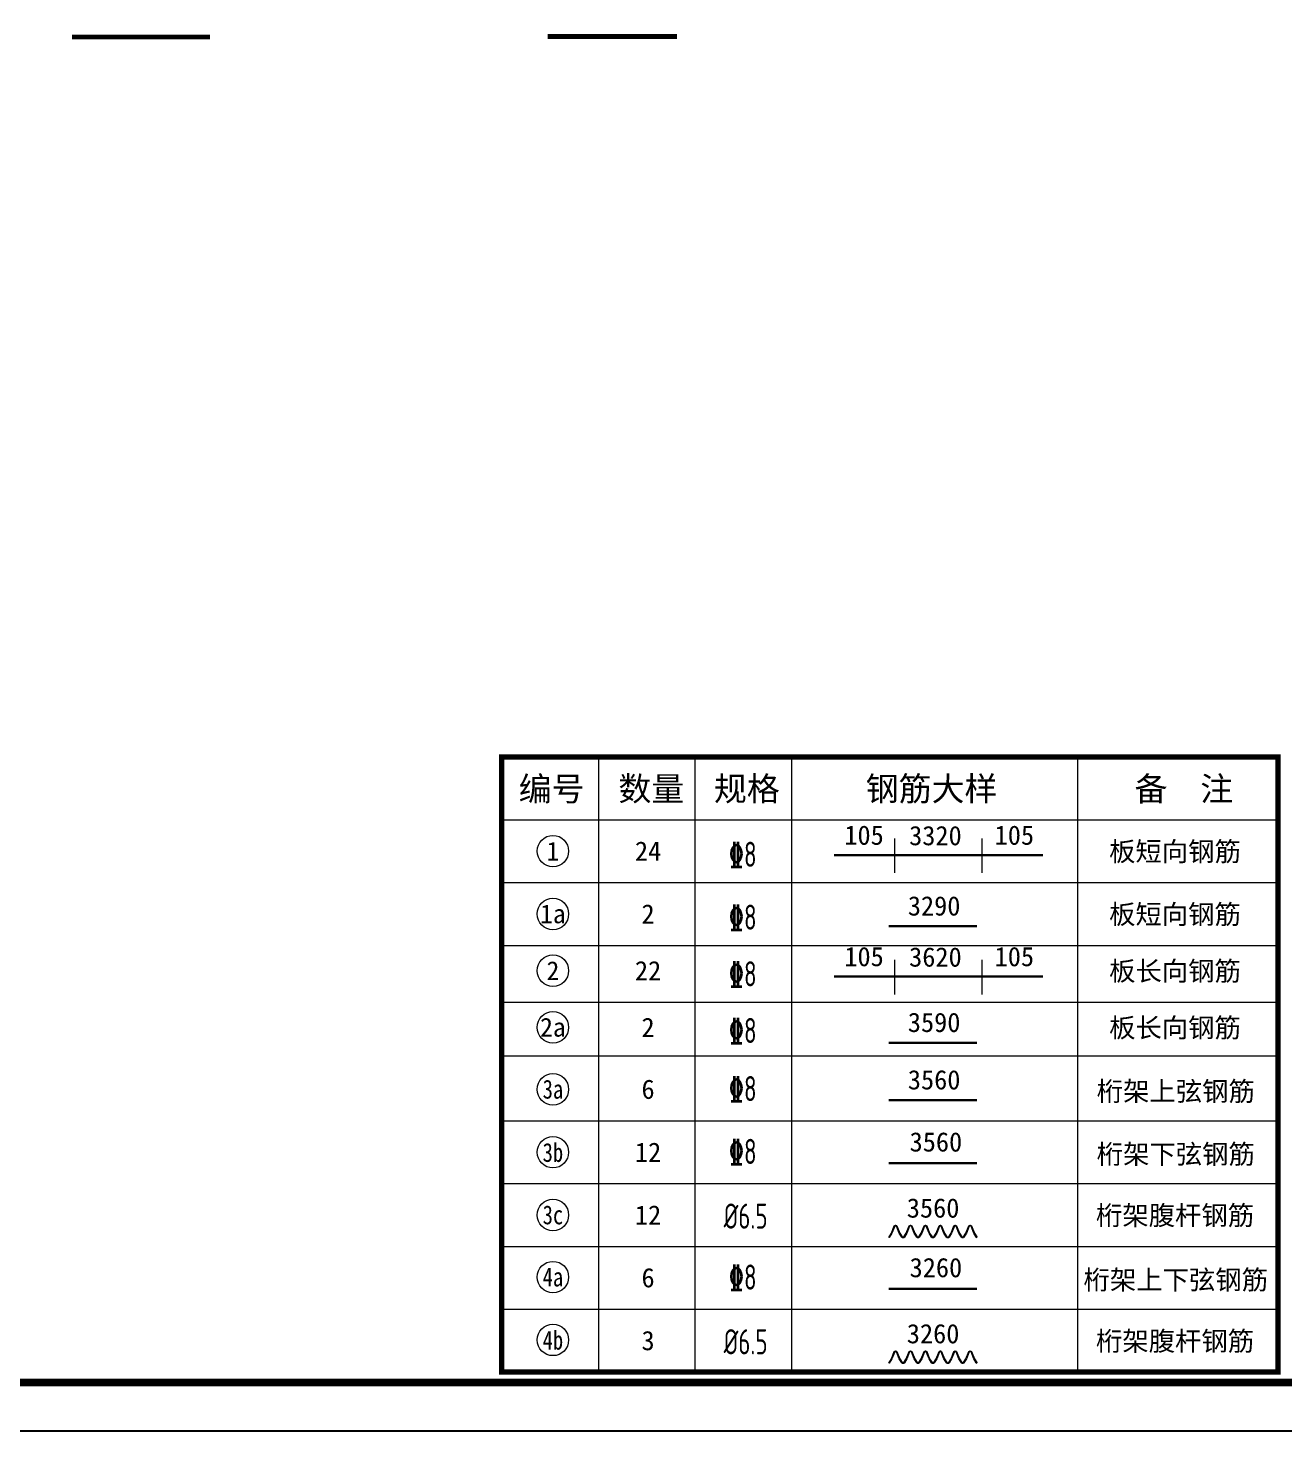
# Model space of a CAD drawing. Header units: millimetres. Extents: x 1735 to 53087, y 855 to 10491.
# Drawn here: x 7866 to 11765, y 855 to 5208 of the extents above; entities that cross this region are included whole.
import ezdxf
from ezdxf.enums import TextEntityAlignment as Align

# ---------------------------------------------------------------- set-up
doc = ezdxf.new("R2010")
doc.units = ezdxf.units.MM
doc.linetypes.add('ACAD_ISO10W100', pattern=[18, 12, -3, 0, -3])
for name, color, linetype, lineweight in [('PUB_TITLE', 4, 'Continuous', 15), ('S-DETL-REIN', 1, 'Continuous', 9), ('YZ-文字', 4, 'Continuous', 13)]:
    doc.layers.add(name, color=color, linetype=linetype, lineweight=lineweight)
for name, color, linetype in [('S-ANNO-TABT', 7, 'Continuous'), ('S-DETL-TEXT', 7, 'Continuous'), ('YZ-下划线', 1, 'ACAD_ISO10W100'), ('图框2', 1, 'Continuous'), ('图框签字栏-图框栏', 7, 'Continuous'), ('图框线', 7, 'Continuous')]:
    doc.layers.add(name, color=color, linetype=linetype)
doc.styles.add('TSSD_NORM', font='tssdeng2.shx', dxfattribs={"width": 0.7, "bigfont": 'tssdchn.shx'})
doc.styles.add('图签-黑体', font='simhei.ttf')
doc.styles.add('宋体', font='', dxfattribs={"width": 0.8})
doc.styles.add('黑体', font='simhei.ttf')
doc.styles.get('宋体').set_extended_font_data('SimSun')

msp = doc.modelspace()

# ---------------------------------------------------------------- linework, layer by layer
at = {"layer": 'PUB_TITLE', "color": 0, "ltscale": 100, "const_width": 16.7}
msp.add_lwpolyline([(9336.7, 1037.1), (11746.7, 1037.1), (11746.7, 2946.4), (9336.7, 2946.4)], close=True, dxfattribs=at)
at = {"layer": 'PUB_TITLE', "color": 0, "lineweight": 15, "ltscale": 100}
for points in [[(9636.7, 2946.4), (9636.7, 1041.6)], [(9936.7, 2946.4), (9936.7, 1041.6)], [(10236.7, 2946.4), (10236.7, 1041.6)], [(11124.7, 2946.4), (11124.7, 1041.6)], [(9336.7, 2751.4), (11746.7, 2751.4)], [(9336.7, 2556.4), (11746.7, 2556.4)], [(9336.7, 2361.4), (11746.7, 2361.4)], [(9336.7, 2185.4), (11746.7, 2185.4)], [(9336.7, 2019), (11746.7, 2019)], [(9336.7, 1817.1), (11746.7, 1817.1)], [(9336.7, 1817.1), (11746.7, 1817.1)], [(9336.7, 1622.1), (11746.7, 1622.1)], [(9336.7, 1427.1), (11746.7, 1427.1)], [(9336.7, 1427.1), (11746.7, 1427.1)], [(9336.7, 1427.1), (11746.7, 1427.1)], [(9336.7, 1232.1), (11746.7, 1232.1)]]:
    msp.add_lwpolyline(points, dxfattribs=at)
at = {"layer": 'S-ANNO-TABT', "lineweight": 9}
for centre in [(9495.7, 2653.9), (9495.7, 2458.9), (9495.7, 2282.9), (9495.7, 2107), (9495.7, 1914.6), (9495.7, 1719.6), (9495.7, 1524.6), (9495.7, 1332), (9495.7, 1137)]:
    msp.add_circle(centre, 48.8, dxfattribs=at)
at = {"layer": 'S-DETL-REIN', "lineweight": 30}
for p, q in [((10369.3, 2641.8), (10556.8, 2641.8)), ((10828.8, 2641.8), (10556.8, 2641.8)), ((11016.2, 2641.8), (10828.8, 2641.8)), ((10538.3, 2420.6), (10811.8, 2420.6)), ((10369.3, 2265), (10556.8, 2265)), ((10828.8, 2265), (10556.8, 2265)), ((11016.2, 2265), (10828.8, 2265)), ((10538.3, 2059.2), (10811.8, 2059.2)), ((10538.3, 1880.9), (10811.8, 1880.9)), ((10538.3, 1685.9), (10811.8, 1685.9)), ((10538.3, 1295.9), (10811.8, 1295.9))]:
    msp.add_line(p, q, dxfattribs=at)
at = {"layer": 'S-DETL-REIN', "lineweight": 9}
for points in [[(10546.5, 1468.4), (10555.5, 1490.7, -0.593633), (10563.7, 1490.7), (10572.7, 1468.4)], [(10570.9, 1468.4), (10562.3, 1490, 0.593633), (10556.9, 1490), (10548.3, 1468.4)], [(10592.8, 1468.4), (10601.8, 1490.7, -0.593633), (10609.9, 1490.7), (10619, 1468.4)], [(10617.2, 1468.4), (10608.6, 1490, 0.593633), (10603.2, 1490), (10594.5, 1468.4)], [(10639.1, 1468.4), (10648.1, 1490.7, -0.593633), (10656.2, 1490.7), (10665.2, 1468.4)], [(10663.5, 1468.4), (10654.9, 1490, 0.593633), (10649.4, 1490), (10640.8, 1468.4)], [(10685.4, 1468.4), (10694.4, 1490.7, -0.593633), (10702.5, 1490.7), (10711.5, 1468.4)], [(10709.8, 1468.4), (10701.2, 1490, 0.593633), (10695.7, 1490), (10687.1, 1468.4)], [(10731.6, 1468.4), (10740.7, 1490.7, -0.593633), (10748.8, 1490.7), (10757.8, 1468.4)], [(10756.1, 1468.4), (10747.4, 1490, 0.593633), (10742, 1490), (10733.4, 1468.4)], [(10777.9, 1468.4), (10787, 1490.7, -0.593633), (10795.1, 1490.7), (10804.1, 1468.4)], [(10802.3, 1468.4), (10793.7, 1490, 0.593633), (10788.3, 1490), (10779.7, 1468.4)], [(10594.5, 1468.4), (10586.8, 1456, -0.593633), (10578.7, 1456), (10570.9, 1468.4)], [(10572.7, 1468.4), (10580, 1456.7, 0.593633), (10585.4, 1456.7), (10592.8, 1468.4)], [(10640.8, 1468.4), (10633.1, 1456, -0.593633), (10625, 1456), (10617.2, 1468.4)], [(10619, 1468.4), (10626.3, 1456.7, 0.593633), (10631.7, 1456.7), (10639.1, 1468.4)], [(10687.1, 1468.4), (10679.4, 1456, -0.593633), (10671.2, 1456), (10663.5, 1468.4)], [(10665.2, 1468.4), (10672.6, 1456.7, 0.593633), (10678, 1456.7), (10685.4, 1468.4)], [(10733.4, 1468.4), (10725.7, 1456, -0.593633), (10717.5, 1456), (10709.8, 1468.4)], [(10711.5, 1468.4), (10718.9, 1456.7, 0.593633), (10724.3, 1456.7), (10731.6, 1468.4)], [(10779.7, 1468.4), (10771.9, 1456, -0.593633), (10763.8, 1456), (10756.1, 1468.4)], [(10757.8, 1468.4), (10765.2, 1456.7, 0.593633), (10770.6, 1456.7), (10777.9, 1468.4)], [(10811.8, 1454.2, -0.137601), (10810.1, 1456), (10802.3, 1468.4)], [(10804.1, 1468.4), (10811.4, 1456.7, 0.055471), (10811.8, 1456.2, 0.055471)], [(10546.5, 1078.4), (10555.5, 1100.7, -0.593633), (10563.7, 1100.7), (10572.7, 1078.4)], [(10570.9, 1078.4), (10562.3, 1100, 0.593633), (10556.9, 1100), (10548.3, 1078.4)], [(10592.8, 1078.4), (10601.8, 1100.7, -0.593633), (10609.9, 1100.7), (10619, 1078.4)], [(10617.2, 1078.4), (10608.6, 1100, 0.593633), (10603.2, 1100), (10594.5, 1078.4)], [(10639.1, 1078.4), (10648.1, 1100.7, -0.593633), (10656.2, 1100.7), (10665.2, 1078.4)], [(10663.5, 1078.4), (10654.9, 1100, 0.593633), (10649.4, 1100), (10640.8, 1078.4)], [(10685.4, 1078.4), (10694.4, 1100.7, -0.593633), (10702.5, 1100.7), (10711.5, 1078.4)], [(10709.8, 1078.4), (10701.2, 1100, 0.593633), (10695.7, 1100), (10687.1, 1078.4)], [(10731.6, 1078.4), (10740.7, 1100.7, -0.593633), (10748.8, 1100.7), (10757.8, 1078.4)], [(10756.1, 1078.4), (10747.4, 1100, 0.593633), (10742, 1100), (10733.4, 1078.4)], [(10777.9, 1078.4), (10787, 1100.7, -0.593633), (10795.1, 1100.7), (10804.1, 1078.4)], [(10802.3, 1078.4), (10793.7, 1100, 0.593633), (10788.3, 1100), (10779.7, 1078.4)], [(10594.5, 1078.4), (10586.8, 1066, -0.593633), (10578.7, 1066), (10570.9, 1078.4)], [(10572.7, 1078.4), (10580, 1066.7, 0.593633), (10585.4, 1066.7), (10592.8, 1078.4)], [(10640.8, 1078.4), (10633.1, 1066, -0.593633), (10625, 1066), (10617.2, 1078.4)], [(10619, 1078.4), (10626.3, 1066.7, 0.593633), (10631.7, 1066.7), (10639.1, 1078.4)], [(10687.1, 1078.4), (10679.4, 1066, -0.593633), (10671.2, 1066), (10663.5, 1078.4)], [(10665.2, 1078.4), (10672.6, 1066.7, 0.593633), (10678, 1066.7), (10685.4, 1078.4)], [(10733.4, 1078.4), (10725.7, 1066, -0.593633), (10717.5, 1066), (10709.8, 1078.4)], [(10711.5, 1078.4), (10718.9, 1066.7, 0.593633), (10724.3, 1066.7), (10731.6, 1078.4)], [(10779.7, 1078.4), (10771.9, 1066, -0.593633), (10763.8, 1066), (10756.1, 1078.4)], [(10757.8, 1078.4), (10765.2, 1066.7, 0.593633), (10770.6, 1066.7), (10777.9, 1078.4)], [(10811.8, 1064.2, -0.137601), (10810.1, 1066), (10802.3, 1078.4)], [(10804.1, 1078.4), (10811.4, 1066.7, 0.055471), (10811.8, 1066.2, 0.055471)]]:
    msp.add_lwpolyline(points, format="xyb", dxfattribs=at)
for points in [[(10538.3, 1455.1), (10546.5, 1468.4)], [(10548.3, 1468.4), (10539.6, 1454.4), (10538.3, 1455.1)], [(10538.3, 1065.1), (10546.5, 1078.4)], [(10548.3, 1078.4), (10539.6, 1064.4), (10538.3, 1065.1)]]:
    msp.add_lwpolyline(points, dxfattribs=at)
at = {"layer": 'S-DETL-TEXT', "lineweight": 9}
for points in [[(10556.8, 2586.1), (10556.8, 2693.2)], [(10828.8, 2586.1), (10828.8, 2693.2)], [(10556.8, 2209.3), (10556.8, 2316.4)], [(10828.8, 2209.3), (10828.8, 2316.4)]]:
    msp.add_lwpolyline(points, dxfattribs=at)
at = {"layer": 'YZ-下划线', "color": 1, "linetype": 'ByBlock', "const_width": 15}
for points in [[(8002.9, 5180.3), (8431.2, 5180.3)], [(9479.1, 5182), (9881.1, 5182)]]:
    msp.add_lwpolyline(points, dxfattribs=at)
at = {"layer": '图框2', "color": 1}
msp.add_lwpolyline([(1734.6, 9764.6), (1734.6, 854.6), (14334.6, 854.6), (14334.6, 9764.6)], close=True, dxfattribs=at)
at = {"layer": '图框线', "const_width": 24}
msp.add_lwpolyline([(2034.6, 9614.6), (14184.6, 9614.6), (14184.6, 1004.6), (2034.6, 1004.6)], close=True, dxfattribs=at)

# ---------------------------------------------------------------- texts
at = {"layer": 'S-ANNO-TABT', "lineweight": 9, "style": '宋体'}
for s, p in [('1', (9495.7, 2653.9)), ('1a', (9495.7, 2458.9)), ('2', (9495.7, 2282.9)), ('2a', (9495.7, 2107))]:
    msp.add_text(s, height=58.5, dxfattribs=at).set_placement(p, align=Align.MIDDLE)
at = {"layer": 'S-ANNO-TABT', "color": 1, "lineweight": 9, "style": 'TSSD_NORM', "width": 0.7}
for s, p in [('\x848', (10085.1, 2644.2)), ('\x848', (10085.1, 2449.2)), ('\x848', (10085.1, 2273.3)), ('\x848', (10085.1, 2097.4)), ('\x848', (10085.1, 1917.1)), ('\x848', (10085.1, 1722.1)), ('%%C6.5', (10094.1, 1521.4)), ('\x848', (10085.1, 1332.1)), ('%%C6.5', (10094.1, 1131.4))]:
    msp.add_text(s, height=78, dxfattribs=at).set_placement(p, align=Align.MIDDLE)
at = {"layer": 'S-ANNO-TABT', "lineweight": 9, "style": '宋体', "width": 0.8}
for s, p in [('3a', (9495.7, 1914.6)), ('3b', (9495.7, 1719.6)), ('3c', (9495.7, 1524.6)), ('4a', (9495.7, 1332)), ('4b', (9495.7, 1137))]:
    msp.add_text(s, height=58.5, dxfattribs=at).set_placement(p, align=Align.MIDDLE)
at = {"layer": 'YZ-文字', "style": '黑体'}
for s, p in [('105', (10461.6, 2655.6)), ('3320', (10683.2, 2654.2)), ('105', (10928.2, 2655.6)), ('3290', (10679.2, 2436)), ('105', (10461.6, 2278.8)), ('3620', (10683.2, 2277.4)), ('105', (10928.2, 2278.8)), ('3590', (10679.2, 2074.6)), ('3560', (10679.2, 1896.4)), ('3560', (10684.7, 1703.6)), ('3560', (10676, 1498.5)), ('3260', (10684.7, 1313.6)), ('3260', (10676, 1108.5))]:
    msp.add_text(s, height=60, dxfattribs=at).set_placement(p, align=Align.BOTTOM_CENTER)
for s, p in [('24', (9791.1, 2653.9)), ('板短向钢筋', (11427, 2653.9)), ('2', (9791.1, 2458.9)), ('板短向钢筋', (11427, 2458.9)), ('22', (9791.1, 2282.9)), ('板长向钢筋', (11427, 2282.9)), ('2', (9791.1, 2107)), ('板长向钢筋', (11427, 2107)), ('6', (9791.1, 1914.6)), ('桁架上弦钢筋', (11429.4, 1909.8)), ('12', (9791.1, 1719.6)), ('桁架下弦钢筋', (11429.4, 1714.8)), ('12', (9791.1, 1524.6)), ('桁架腹杆钢筋', (11427, 1524.6)), ('6', (9791.1, 1329.6)), ('桁架上下弦钢筋', (11429.4, 1324.8)), ('3', (9791.1, 1134.6)), ('桁架腹杆钢筋', (11427, 1134.6))]:
    msp.add_text(s, height=60, dxfattribs=at).set_placement(p, align=Align.MIDDLE)
at = {"layer": '图框签字栏-图框栏', "ltscale": 100, "style": '图签-黑体'}
for s, p in [('编号', (9491.6, 2848.9)), ('数量', (9801.4, 2848.9)), ('规格', (10097.7, 2848.9)), ('钢筋大样', (10671.2, 2848.9)), ('备  注', (11454.4, 2848.9))]:
    msp.add_text(s, height=74.87, rotation=0, dxfattribs=at).set_placement(p, align=Align.MIDDLE)

doc.saveas('drawing.dxf')
